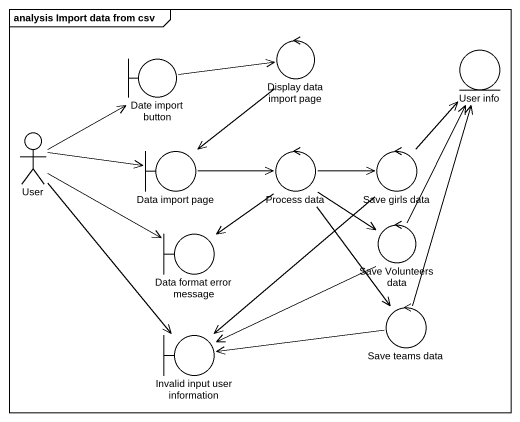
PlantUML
@startuml
mainframe analysis Import data from csv
boundary "Date import button" as Date_import_button
control "Display data import page" as Display_data_import_page
entity "User info" as User_info
actor User
boundary "Data import page" as Data_import_page
control "Process data" as Process_data
control "Save girls data" as Save_girls_data
boundary "Data format error message" as Data_format_error_message
control "Save Volunteers data" as Save_Volunteers_data
control "Save teams data" as Save_teams_data
boundary "Invalid input user information" as Invalid_input_user
Date_import_button -right-> Display_data_import_page
Display_data_import_page --> Data_import_page
User -up-> Date_import_button
User -right-> Data_import_page
User -right-> Data_format_error_message
User --> Invalid_input_user
Data_import_page -right-> Process_data
Process_data -right-> Save_girls_data
Process_data --> Data_format_error_message
Process_data --> Save_Volunteers_data
Process_data --> Save_teams_data
Save_girls_data -up-> User_info
Save_girls_data --> Invalid_input_user
Save_Volunteers_data -up-> User_info
Save_Volunteers_data -left-> Invalid_input_user
Save_teams_data -up-> User_info
Save_teams_data -left-> Invalid_input_user
@enduml
